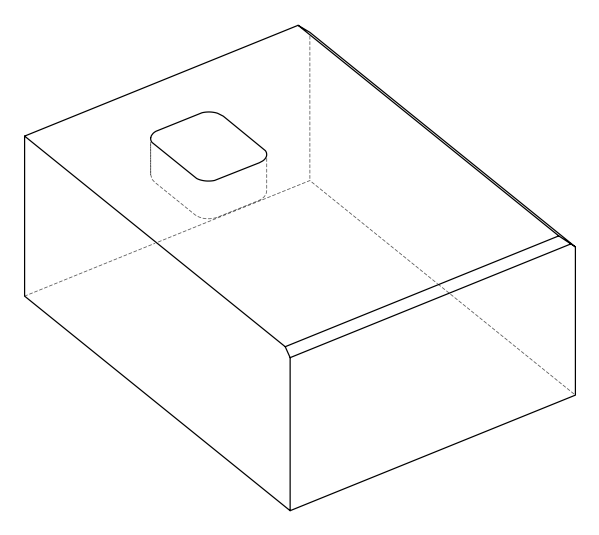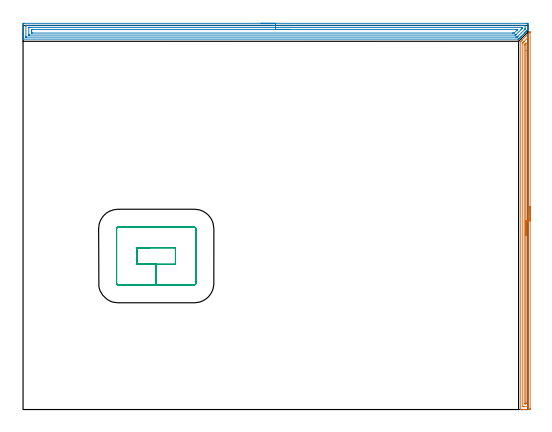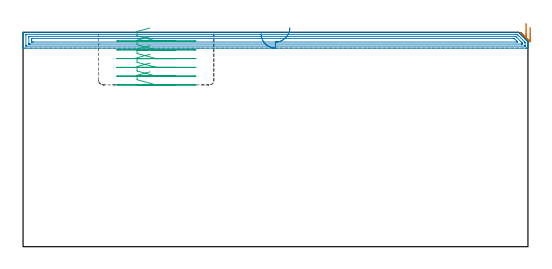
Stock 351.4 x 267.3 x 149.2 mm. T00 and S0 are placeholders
(PLAN: 3 operations, 1 tool changes, 22.1 min)
(1 AREA_MILL | FG_CHAMFER_SURFACE | UGT0205_001 | 6.4 min | 5630 mm3)
(2 AREA_MILL_1 | FG_CHAMFER_SURFACE_1 | UGT0205_001 | 11.45 min | 21103 mm3)
(3 MILL_RECTANGULAR_POCKET | POCKET_RECTANGULAR_STRAIGHT | NXT0201_007 | Follow Part, ap 6.25, ae 75% | 4.23 min | 184687 mm3)
(TOOL UGT0205_001 | Chamfer Mill 20 x 3 x 45 deg. | D20 FL50 Z2)
(TOOL NXT0201_007 | ENDMILL 25mm [R216.25-25050GCK54P 1620] | D25 R3 FL54 Z5)
(OP 1 AREA_MILL)
G17 G21 G94 G90
T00 M6
G54
G17 G0 G90 X352.9 Y141.4 S1061 M3
G43 Z159.2 H0
Z152.7
G94 G1 Y141.362 Z151.828 F250.
Y141.248 Z150.964
Y141.059 Z150.112
Y140.797 Z149.28
Y140.463 Z148.474
Y140.06 Z147.7
Y139.591 Z146.964
Y139.06 Z146.272
Y138.471 Z145.629
Y137.828 Z145.04
Y137.136 Z144.508
Y136.4 Z144.04
Y135.626 Z143.637
Y134.82 Z143.303
Y133.988 Z143.041
Y133.136 Z142.852
Y132.272 Z142.738
Y131.4 Z142.7
Y0.923
X352.899 Y0.61 Z142.701
X352.893 Y0.037 Z142.704
X352.891 Y0.007 Z142.705
X352.322 Y0. Z143.275
X349.65 Z145.944
X349.086 Z146.511
X348.759 Z146.837
X348.195 Z147.401
X347.869 Z147.726
X346.823 Z148.776
X346.447 Y0.007 Z149.145
X346.403 Y0.01 Z149.188
X346.4 Y0.163 Z149.2
Y255.941
X346.405 Y256.303 Z149.191
X346.529 Y256.43 Z149.068
X347.231 Y257.131 Z148.368
X347.275 Y257.177 Z148.322
X347.32 Y257.22 Z148.279
X347.528 Y257.429 Z148.071
X347.572 Y257.473 Z148.025
X352.322 Y262.222 Z143.276
X352.415 Y262.315 Z143.184
X352.587 Y262.488 Z143.012
X352.767 Y262.668 Z142.831
X352.886 Y262.785 Z142.711
X352.895 Y262.786 Z142.702
X352.898 Y262.785 Z142.698
X352.9 Y262.577 Z142.7
Y131.4
X351.486 Z144.114
Y2.341
X351.485 Y2.286 Z144.115
X351.481 Y2.176 Z144.119
X351.474 Y2.01 Z144.126
X351.431 Y2.008 Z144.169
X350.934 Y2.001 Z144.666
X348.759 Y2. Z146.841
X348.261 Y2.002 Z147.339
X347.869 Y2.01 Z147.731
X347.821 Y2.02 Z147.779
X347.816 Y2.231 Z147.784
X347.815 Y2.341 Z147.785
Y255.102
X347.817 Y255.157 Z147.783
X347.822 Y255.26 Z147.778
X347.869 Y255.312 Z147.731
X348.18 Y255.629 Z147.42
X348.49 Y255.941 Z147.11
X348.625 Y256.075 Z146.975
X351.169 Y258.619 Z144.431
X351.301 Y258.75 Z144.299
X351.431 Y258.875 Z144.169
X351.469 Y258.908 Z144.131
X351.479 Y258.783 Z144.121
X351.484 Y258.674 Z144.116
X351.485 Y258.619 Z144.115
X351.486 Y258.564 Z144.114
Y131.4
X350.072 Z145.528
X350.071 Y4.651 Z145.529
X350.07 Y4.181 Z145.53
X350.067 Y4.076 Z145.533
X350.065 Y4.026 Z145.535
X350.058 Y4.01 Z145.542
X350.011 Y4.007 Z145.589
X349.829 Y4.001 Z145.771
X349.65 Y4. Z145.95
X349.47 Y4.001 Z146.13
X349.349 Y4.003 Z146.251
X349.254 Y4.009 Z146.346
X349.234 Y4.012 Z146.366
X349.232 Y4.017 Z146.368
X349.23 Y4.04 Z146.37
X349.229 Y4.181 Z146.371
Y253.684
X349.233 Y254.155 Z146.367
X349.235 Y254.206 Z146.365
X349.239 Y254.228 Z146.361
X349.257 Y254.249 Z146.343
X349.321 Y254.319 Z146.279
X349.403 Y254.403 Z146.197
X349.65 Y254.651 Z145.95
X349.849 Y254.849 Z145.751
X350.049 Y255.048 Z145.551
X350.056 Z145.544
X350.064 Z145.536
X350.069 Y254.797 Z145.531
X350.07 Y254.626 Z145.53
X350.072 Y249.91 Z145.528
Y131.4
Y130.528 Z145.567
Y129.663 Z145.68
Y128.812 Z145.869
Y127.98 Z146.132
Y127.174 Z146.465
Y126.4 Z146.868
Y125.664 Z147.337
Y124.972 Z147.868
Y124.329 Z148.457
Y123.74 Z149.101
Y123.208 Z149.793
Y122.74 Z150.528
Y122.337 Z151.302
Y122.003 Z152.108
Y121.741 Z152.94
Y121.552 Z153.792
Y121.438 Z154.657
Y121.4 Z155.528
G0 Z159.2
M5
M2
(OP 2 AREA_MILL_1)
G17 G21 G94 G90
T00 M6
G54
G17 G0 G90 X165.7 Y268.8 S1061 M3
G43 Z159.2 H0
Z148.2
G94 G1 X165.738 Z147.328 F250.
X165.852 Z146.463
X166.041 Z145.612
X166.303 Z144.78
X166.637 Z143.974
X167.04 Z143.2
X167.508 Z142.464
X168.04 Z141.772
X168.629 Z141.129
X169.272 Z140.54
X169.964 Z140.008
X170.7 Z139.54
X171.474 Z139.137
X172.28 Z138.803
X173.112 Z138.541
X173.964 Z138.352
X174.828 Z138.238
X175.7 Z138.2
X350.187
X350.783 Y268.798 Z138.202
X351.372 Y268.792 Z138.204
X351.393 Y268.791 Z138.205
X351.4 Y268.205 Z138.791
Y267.929 Z139.066
Y267.313 Z139.681
Y266.761 Z140.235
Y266.421 Z140.575
Y265.87 Z141.126
Y265.529 Z141.465
Y264.702 Z142.297
Y264.67 Z142.329
X351.399 Y264.309 Z142.688
X351.378 Y264.278 Z142.721
X351.033 Y263.933 Z143.067
X350.847 Y263.746 Z143.251
X350.783 Y263.683 Z143.317
X350.613 Y263.512 Z143.487
X350.55 Y263.449 Z143.548
X350.485 Y263.385 Z143.614
X350.316 Y263.216 Z143.783
X350.253 Y263.151 Z143.845
X350.187 Y263.087 Z143.912
X350.019 Y262.919 Z144.08
X349.956 Y262.854 Z144.142
X349.89 Y262.789 Z144.21
X349.722 Y262.622 Z144.377
X349.658 Y262.557 Z144.44
X349.592 Y262.491 Z144.508
X349.426 Y262.325 Z144.674
X349.361 Y262.26 Z144.737
X349.294 Y262.194 Z144.805
X349.129 Y262.029 Z144.97
X349.064 Y261.962 Z145.034
X348.372 Y261.272 Z145.728
X348.172 Y261.071 Z145.926
X347.485 Y260.385 Z146.615
X347.281 Y260.179 Z146.817
X346.597 Y259.498 Z147.502
X346.389 Y259.287 Z147.709
X345.71 Y258.61 Z148.39
X345.497 Y258.395 Z148.601
X345.02 Y257.92 Z149.077
X344.903 Y257.805 Z149.191
X344.53 Y257.8 Z149.2
X0.17
X0.01 Y257.802 Z149.188
X0.008 Y257.854 Z149.137
X0. Y258.254 Z148.745
Y258.607 Z148.393
Y259.287 Z147.708
Y260.519 Z146.478
Y261.071 Z145.924
Y261.687 Z145.309
Y267.589 Z139.408
X0.004 Y268.205 Z138.793
X0.007 Y268.792 Z138.206
X0.028 Y268.793 Z138.204
X0.617 Y268.8 Z138.2
X175.7
Y267.386 Z139.614
X349.069
X349.216 Y267.384 Z139.616
X349.313 Y267.382 Z139.618
X349.384 Y267.379 Z139.621
X349.39 Y267.369 Z139.631
X349.393 Y267.313 Z139.687
X349.399 Y266.911 Z140.089
Y265.128 Z141.872
X349.394 Y264.882 Z142.118
X349.39 Y264.762 Z142.238
X349.277 Y264.638 Z142.362
X349.141 Y264.494 Z142.506
X348.996 Y264.346 Z142.654
X344.53 Y259.88 Z147.12
X344.232 Y259.584 Z147.416
X343.929 Y259.287 Z147.713
X343.872 Y259.234 Z147.766
X343.782 Y259.221 Z147.779
X343.707 Y259.217 Z147.783
X343.637 Y259.215 Z147.785
X342.816 Y259.214 Z147.786
X2.331
X2.184 Y259.216 Z147.784
X2.087 Y259.218 Z147.782
X2.016 Y259.221 Z147.779
X2.01 Y259.231 Z147.769
X2.007 Y259.287 Z147.713
X2.001 Y259.689 Z147.311
Y266.823 Z140.177
X2.008 Y267.313 Z139.687
X2.01 Y267.361 Z139.639
X2.021 Y267.379 Z139.621
X2.331 Y267.386 Z139.614
X175.7
Y265.972 Z141.028
X347.21 Y265.971 Z141.029
X347.357 Y265.97 Z141.03
X347.381 Y265.968 Z141.032
X347.388 Y265.966 Z141.034
X347.391 Y265.946 Z141.054
X347.397 Y265.846 Z141.154
X347.399 Y265.719 Z141.281
X347.397 Y265.529 Z141.471
X347.391 Y265.348 Z141.652
X347.374 Y265.185 Z141.815
X347.21 Y265.012 Z141.988
X346.578 Y264.377 Z142.623
X343.271 Y261.071 Z145.929
X343.007 Y260.807 Z146.193
X342.917 Y260.72 Z146.28
X342.843 Y260.652 Z146.348
X342.821 Y260.635 Z146.365
X342.798 Y260.633 Z146.367
X342.743 Y260.631 Z146.369
X342.293 Y260.629 Z146.371
X4.19
X4.043 Y260.63 Z146.37
X4.019 Y260.632 Z146.368
X4.012 Y260.634 Z146.366
X4.009 Y260.654 Z146.346
X4.003 Y260.754 Z146.246
X4.001 Y260.881 Z146.119
X4. Y261.071 Z145.929
X4.001 Y265.718 Z141.282
X4.007 Y265.909 Z141.091
X4.01 Y265.959 Z141.041
X4.027 Y265.965 Z141.035
X4.08 Y265.967 Z141.033
X4.19 Y265.97 Z141.03
X4.641 Y265.971 Z141.029
X5.083 Y265.972 Z141.028
X175.7
Y264.557 Z142.443
X343.718
X344.277 Y264.55 Z142.45
X344.009 Y264.266 Z142.734
X343.854 Y264.106 Z142.894
X343.637 Y263.886 Z143.114
X343.567 Y263.816 Z143.184
X342.227 Y262.477 Z144.523
X341.85 Y262.104 Z144.896
X341.798 Y262.059 Z144.941
X341.764 Y262.049 Z144.951
X340.957 Y262.043 Z144.957
X340.876
X6.789
X6.048 Y262.049 Z144.951
X6.011 Y262.05 Z144.95
X6.008 Y262.094 Z144.906
X6.004 Y262.199 Z144.801
X6.001 Y262.41 Z144.59
X6. Y262.831 Z144.169
Y263.723 Z143.277
X6.001 Y264.18 Z142.82
X6.004 Y264.397 Z142.603
X6.009 Y264.505 Z142.495
X6.013 Y264.551 Z142.449
X6.062 Y264.552 Z142.448
X6.87 Y264.557 Z142.443
X6.951
X175.7
X176.572 Z142.481
X177.436 Z142.595
X178.288 Z142.783
X179.12 Z143.046
X179.926 Z143.38
X180.7 Z143.782
X181.436 Z144.251
X182.128 Z144.782
X182.771 Z145.372
X183.36 Z146.015
X183.892 Z146.707
X184.36 Z147.443
X184.763 Z148.216
X185.097 Z149.022
X185.359 Z149.854
X185.548 Z150.706
X185.662 Z151.571
X185.7 Z152.443
G0 Z159.2
M5
M2
(OP 3 MILL_RECTANGULAR_POCKET)
G17 G21 G94 G90
T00 M6
G54
G17 G0 G90 X88.362 Y112.65 S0 M3
G43 Z159.2 H1
Z152.2
G94 G1 X79.35 Z149.785 F250.
Y101.05 Z146.677
X92.7 Z143.1
X106.05 F500.
Y112.65
X79.35
Y101.05
X92.7
Y86.8
X119.2
G3 X120.3 Y87.9 R1.1
G1 Y125.8
G3 X119.2 Y126.9 R1.1
G1 X66.2
G3 X65.1 Y125.8 R1.1
G1 Y87.9
G3 X66.2 Y86.8 R1.1
G1 X92.7
X93.7
G0 X88.362 Y112.65 Z146.1
G1 X79.35 Z143.685 F250.
Y101.05 Z140.577
X92.7 Z137.
X106.05 F500.
Y112.65
X79.35
Y101.05
X92.7
Y86.8
X119.2
G3 X120.3 Y87.9 R1.1
G1 Y125.8
G3 X119.2 Y126.9 R1.1
G1 X66.2
G3 X65.1 Y125.8 R1.1
G1 Y87.9
G3 X66.2 Y86.8 R1.1
G1 X92.7
X93.7
G0 X88.362 Y112.65 Z140.
G1 X79.35 Z137.585 F250.
Y101.05 Z134.477
X92.7 Z130.9
X106.05 F500.
Y112.65
X79.35
Y101.05
X92.7
Y86.8
X119.2
G3 X120.3 Y87.9 R1.1
G1 Y125.8
G3 X119.2 Y126.9 R1.1
G1 X66.2
G3 X65.1 Y125.8 R1.1
G1 Y87.9
G3 X66.2 Y86.8 R1.1
G1 X92.7
X93.7
G0 X88.362 Y112.65 Z133.9
G1 X79.35 Z131.485 F250.
Y101.05 Z128.377
X92.7 Z124.8
X106.05 F500.
Y112.65
X79.35
Y101.05
X92.7
Y86.8
X119.2
G3 X120.3 Y87.9 R1.1
G1 Y125.8
G3 X119.2 Y126.9 R1.1
G1 X66.2
G3 X65.1 Y125.8 R1.1
G1 Y87.9
G3 X66.2 Y86.8 R1.1
G1 X92.7
X93.7
G0 X88.362 Y112.65 Z127.8
G1 X79.35 Z125.385 F250.
Y101.05 Z122.277
X92.7 Z118.7
X106.05 F500.
Y112.65
X79.35
Y101.05
X92.7
Y86.8
X119.2
G3 X120.3 Y87.9 R1.1
G1 Y125.8
G3 X119.2 Y126.9 R1.1
G1 X66.2
G3 X65.1 Y125.8 R1.1
G1 Y87.9
G3 X66.2 Y86.8 R1.1
G1 X92.7
X93.7
G0 X88.362 Y112.65 Z121.7
G1 X79.35 Z119.285 F250.
Y101.05 Z116.177
X92.7 Z112.6
X106.05 F500.
Y112.65
X79.35
Y101.05
X92.7
Y86.8
X119.2
G3 X120.3 Y87.9 R1.1
G1 Y125.8
G3 X119.2 Y126.9 R1.1
G1 X66.2
G3 X65.1 Y125.8 R1.1
G1 Y87.9
G3 X66.2 Y86.8 R1.1
G1 X92.7
X93.7
G0 Z159.2
M5
M2
